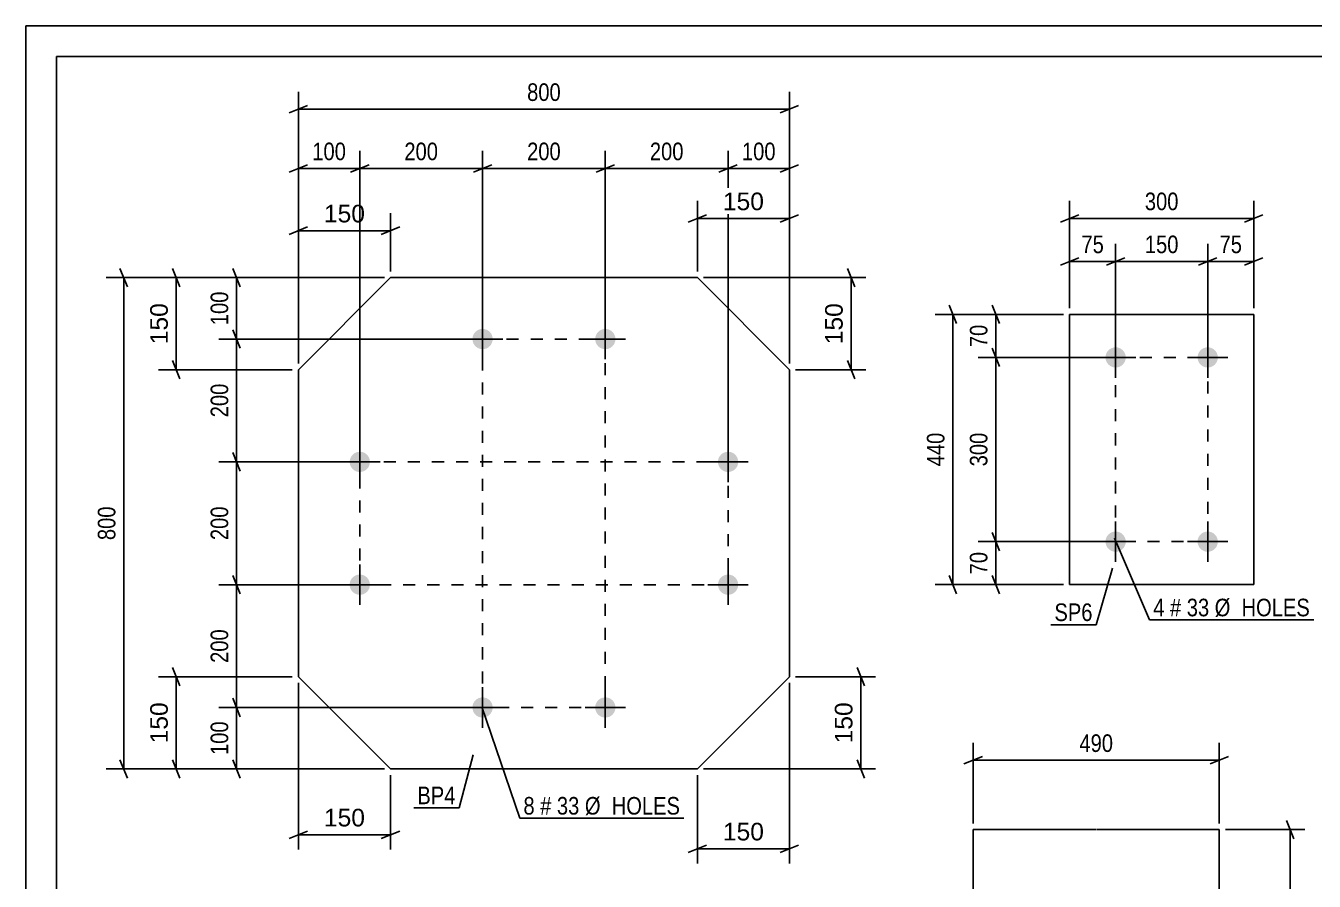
# Model space of a CAD drawing. Header units: millimetres. Extents: x 0 to 420, y 0 to 297.
# Drawn here: x 0 to 209.9, y 157.7 to 297 of the extents above; entities that cross this region are included whole.
import ezdxf

# ---------------------------------------------------------------- set-up
doc = ezdxf.new("R2010")
doc.units = ezdxf.units.MM
doc.linetypes.add('DXK_LINE_DOT2', pattern=[3.9198, 1.9599, -1.9599])
doc.styles.add('Arial', font='ARIAL.TTF', dxfattribs={"height": 0.2})
doc.styles.add('Arial Narrow', font='ARIALN.TTF', dxfattribs={"height": 0.2})

# ---------------------------------------------------------------- blocks, each defined once
blk = doc.blocks.new('Unknown-284870034-1134 - 9407')
at = {"color": 5, "linetype": 'Continuous'}
for p, q in [((420, 297), (0, 297)), ((0, 297), (0, 0)), ((0, 292), (0, 297)), ((415, 292), (5, 292)), ((5, 292), (5, 5))]:
    blk.add_line(p, q, dxfattribs=at)
blk = doc.blocks.new('Part-284870034-5072 - 5071')
at = {"color": 2, "linetype": 'Continuous'}
for p, q in [((170.06, 249.99), (170.06, 205.99)), ((170.06, 249.99), (200.06, 249.99)), ((200.06, 249.99), (200.06, 205.99)), ((170.06, 205.99), (200.06, 205.99))]:
    blk.add_line(p, q, dxfattribs=at)
blk = doc.blocks.new('Bolt-284870034-5073 - 5071')
at = {"linetype": 'Continuous'}
for points in [[(177.56, 244.64, -1), (177.56, 241.34, -1)], [(192.56, 244.64, -1), (192.56, 241.34, -1)], [(177.56, 214.64, -1), (177.56, 211.34, -1)], [(192.56, 214.64, -1), (192.56, 211.34, -1)]]:
    blk.add_hatch(color=1, dxfattribs=at).paths.add_polyline_path(points)
at = {"color": 1, "linetype": 'Continuous'}
for p, q in [((177.56, 246.29), (177.56, 239.69)), ((192.56, 246.29), (192.56, 239.69)), ((174.26, 242.99), (180.86, 242.99)), ((189.26, 242.99), (195.86, 242.99)), ((177.56, 216.29), (177.56, 209.69)), ((192.56, 216.29), (192.56, 209.69)), ((174.26, 212.99), (180.86, 212.99)), ((189.26, 212.99), (195.86, 212.99))]:
    blk.add_line(p, q, dxfattribs=at)
blk = doc.blocks.new('Part-284870034-5028 - 5027')
at = {"color": 2, "linetype": 'Continuous'}
for p, q in [((44.42, 240.98), (59.42, 255.98)), ((109.42, 255.98), (59.42, 255.98)), ((109.42, 255.98), (124.42, 240.98)), ((44.42, 190.98), (44.42, 240.98)), ((124.42, 240.98), (124.42, 190.98)), ((44.42, 190.98), (59.42, 175.98)), ((124.42, 190.98), (109.42, 175.98)), ((59.42, 175.98), (109.42, 175.98))]:
    blk.add_line(p, q, dxfattribs=at)
blk = doc.blocks.new('Bolt-284870034-5029 - 5027')
at = {"linetype": 'Continuous'}
for points in [[(74.42, 247.63, -1), (74.42, 244.33, -1)], [(94.42, 247.63, -1), (94.42, 244.33, -1)], [(54.42, 227.63, -1), (54.42, 224.33, -1)], [(114.42, 227.63, -1), (114.42, 224.33, -1)], [(54.42, 207.63, -1), (54.42, 204.33, -1)], [(114.42, 207.63, -1), (114.42, 204.33, -1)], [(74.42, 187.63, -1), (74.42, 184.33, -1)], [(94.42, 187.63, -1), (94.42, 184.33, -1)]]:
    blk.add_hatch(color=1, dxfattribs=at).paths.add_polyline_path(points)
at = {"color": 1, "linetype": 'Continuous'}
for p, q in [((74.42, 249.28), (74.42, 242.68)), ((94.42, 249.28), (94.42, 242.68)), ((71.12, 245.98), (77.72, 245.98)), ((91.12, 245.98), (97.72, 245.98)), ((54.42, 229.28), (54.42, 222.68)), ((114.42, 229.28), (114.42, 222.68)), ((51.12, 225.98), (57.72, 225.98)), ((111.12, 225.98), (117.72, 225.98)), ((54.42, 209.28), (54.42, 202.68)), ((114.42, 209.28), (114.42, 202.68)), ((51.12, 205.98), (57.72, 205.98)), ((111.12, 205.98), (117.72, 205.98)), ((74.42, 189.28), (74.42, 182.68)), ((94.42, 189.28), (94.42, 182.68)), ((71.12, 185.98), (77.72, 185.98)), ((91.12, 185.98), (97.72, 185.98))]:
    blk.add_line(p, q, dxfattribs=at)
blk = doc.blocks.new('Part-284870034-5063 - 5062')
at = {"color": 2, "linetype": 'Continuous'}
for p, q in [((154.35, 117.1), (154.35, 166.1)), ((154.35, 166.1), (174.35, 166.1)), ((174.45, 166.1), (194.45, 166.1)), ((194.45, 166.1), (194.45, 117.1)), ((174.35, 117.1), (154.35, 117.1)), ((194.45, 117.1), (174.45, 117.1))]:
    blk.add_line(p, q, dxfattribs=at)
blk = doc.blocks.new('Rectangle-284870034-6455 - 5071')
at = {"color": 1, "linetype": 'DXK_LINE_DOT2'}
blk.add_lwpolyline([(177.56, 242.99), (192.56, 242.99), (192.56, 212.99), (177.56, 212.99), (177.56, 242.99)], close=True, dxfattribs=at)
blk = doc.blocks.new('Rectangle-284870034-6221 - 5027')
at = {"color": 1, "linetype": 'DXK_LINE_DOT2'}
blk.add_lwpolyline([(74.42, 245.98), (94.42, 245.98), (94.42, 185.98), (74.42, 185.98), (74.42, 245.98)], close=True, dxfattribs=at)
blk = doc.blocks.new('Rectangle-284870034-6231 - 5027')
at = {"color": 1, "linetype": 'DXK_LINE_DOT2'}
blk.add_lwpolyline([(54.42, 225.98), (114.42, 225.98), (114.42, 205.98), (54.42, 205.98), (54.42, 225.98)], close=True, dxfattribs=at)
blk = doc.blocks.new('StraightDimension-284870034-5316 - 5071')
at = {"color": 7, "linetype": 'Continuous'}
for p, q in [((157.42, 214.49), (158.62, 211.49)), ((176.56, 212.99), (155.17, 212.99)), ((158.02, 205.99), (158.02, 212.99)), ((169.06, 205.99), (155.17, 205.99)), ((158.62, 204.49), (157.42, 207.49))]:
    blk.add_line(p, q, dxfattribs=at)
at = {"color": 0}
blk.add_wipeout([(157.27, 211.92), (153.07, 211.92), (153.07, 207.06), (157.27, 207.06)], dxfattribs=at)
at = {"color": 3, "style": 'Arial Narrow'}
blk.add_text('70', height=2.863, rotation=90.0002, dxfattribs=at).set_placement((156.67, 207.66))
blk = doc.blocks.new('StraightDimension-284870034-5314 - 5071')
at = {"color": 7, "linetype": 'Continuous'}
for p, q in [((169.06, 249.99), (155.17, 249.99)), ((157.42, 251.49), (158.62, 248.49)), ((158.02, 242.99), (158.02, 249.99)), ((158.62, 241.49), (157.42, 244.49)), ((176.56, 242.99), (155.17, 242.99))]:
    blk.add_line(p, q, dxfattribs=at)
at = {"color": 0}
blk.add_wipeout([(157.27, 248.92), (153.07, 248.92), (153.07, 244.06), (157.27, 244.06)], dxfattribs=at)
at = {"color": 3, "style": 'Arial Narrow'}
blk.add_text('70', height=2.863, rotation=90.0002, dxfattribs=at).set_placement((156.67, 244.66))
blk = doc.blocks.new('StraightDimension-284870034-5315 - 5071')
at = {"color": 7, "linetype": 'Continuous'}
for p, q in [((158.62, 241.49), (157.42, 244.49)), ((176.56, 242.99), (155.17, 242.99)), ((158.02, 212.99), (158.02, 242.99)), ((157.42, 214.49), (158.62, 211.49)), ((176.56, 212.99), (155.17, 212.99))]:
    blk.add_line(p, q, dxfattribs=at)
at = {"color": 0}
blk.add_wipeout([(157.27, 231.33), (153.07, 231.33), (153.07, 224.65), (157.27, 224.65)], dxfattribs=at)
at = {"color": 3, "style": 'Arial Narrow'}
blk.add_text('300', height=2.863, rotation=90.0002, dxfattribs=at).set_placement((156.67, 225.25))
blk = doc.blocks.new('StraightDimension-284870034-5326 - 5071')
at = {"color": 7, "linetype": 'Continuous'}
for p, q in [((169.06, 249.99), (148.17, 249.99)), ((151.62, 248.49), (150.42, 251.49)), ((151.02, 205.99), (151.02, 249.99)), ((169.06, 205.99), (148.17, 205.99)), ((150.42, 207.49), (151.62, 204.49))]:
    blk.add_line(p, q, dxfattribs=at)
at = {"color": 0}
blk.add_wipeout([(150.27, 231.33), (146.07, 231.33), (146.07, 224.65), (150.27, 224.65)], dxfattribs=at)
at = {"color": 3, "style": 'Arial Narrow'}
blk.add_text('440', height=2.863, rotation=90.0002, dxfattribs=at).set_placement((149.67, 225.25))
blk = doc.blocks.new('StraightDimension-284870034-5330 - 5071')
at = {"color": 7, "linetype": 'Continuous'}
for p, q in [((192.56, 243.99), (192.56, 261.47)), ((200.06, 250.99), (200.06, 261.47)), ((191.06, 258.02), (194.06, 259.22)), ((192.56, 258.62), (200.06, 258.62)), ((201.56, 259.22), (198.56, 258.02))]:
    blk.add_line(p, q, dxfattribs=at)
at = {"color": 0}
blk.add_wipeout([(198.74, 259.37), (198.74, 263.57), (193.89, 263.57), (193.89, 259.37)], dxfattribs=at)
at = {"color": 3, "style": 'Arial Narrow'}
blk.add_text('75', height=2.863, dxfattribs=at).set_placement((194.49, 259.97))
blk = doc.blocks.new('StraightDimension-284870034-5331 - 5071')
at = {"color": 7, "linetype": 'Continuous'}
for p, q in [((177.56, 243.99), (177.56, 261.47)), ((192.56, 243.99), (192.56, 261.47)), ((179.06, 259.22), (176.06, 258.02)), ((177.56, 258.62), (192.56, 258.62)), ((191.06, 258.02), (194.06, 259.22))]:
    blk.add_line(p, q, dxfattribs=at)
at = {"color": 0}
blk.add_wipeout([(188.41, 259.37), (188.41, 263.57), (181.72, 263.57), (181.72, 259.37)], dxfattribs=at)
at = {"color": 3, "style": 'Arial Narrow'}
blk.add_text('150', height=2.863, dxfattribs=at).set_placement((182.32, 259.97))
blk = doc.blocks.new('StraightDimension-284870034-5332 - 5071')
at = {"color": 7, "linetype": 'Continuous'}
for p, q in [((170.06, 250.99), (170.06, 261.47)), ((177.56, 243.99), (177.56, 261.47)), ((168.56, 258.02), (171.56, 259.22)), ((170.06, 258.62), (177.56, 258.62)), ((179.06, 259.22), (176.06, 258.02))]:
    blk.add_line(p, q, dxfattribs=at)
at = {"color": 0}
blk.add_wipeout([(176.24, 259.37), (176.24, 263.57), (171.39, 263.57), (171.39, 259.37)], dxfattribs=at)
at = {"color": 3, "style": 'Arial Narrow'}
blk.add_text('75', height=2.863, dxfattribs=at).set_placement((171.99, 259.97))
blk = doc.blocks.new('StraightDimension-284870034-5342 - 5071')
at = {"color": 7, "linetype": 'Continuous'}
for p, q in [((170.06, 250.99), (170.06, 268.47)), ((200.06, 250.99), (200.06, 268.47)), ((171.56, 266.22), (168.56, 265.02)), ((170.06, 265.62), (200.06, 265.62)), ((198.56, 265.02), (201.56, 266.22))]:
    blk.add_line(p, q, dxfattribs=at)
at = {"color": 0}
blk.add_wipeout([(188.41, 266.37), (188.41, 270.57), (181.72, 270.57), (181.72, 266.37)], dxfattribs=at)
at = {"color": 3, "style": 'Arial Narrow'}
blk.add_text('300', height=2.863, dxfattribs=at).set_placement((182.32, 266.97))
blk = doc.blocks.new('StraightDimension-284870034-6808 - 5027')
at = {"color": 7, "linetype": 'Continuous'}
for p, q in [((44.42, 241.98), (44.42, 266.48)), ((59.42, 256.98), (59.42, 266.48)), ((45.92, 264.23), (42.92, 263.03)), ((44.42, 263.63), (59.42, 263.63)), ((57.92, 263.03), (60.92, 264.23))]:
    blk.add_line(p, q, dxfattribs=at)
at = {"color": 0}
blk.add_wipeout([(55.85, 264.38), (55.85, 268.58), (47.98, 268.58), (47.98, 264.38)], dxfattribs=at)
at = {"color": 3, "style": 'Arial'}
blk.add_text('150', height=2.865, dxfattribs=at).set_placement((48.58, 264.98))
blk = doc.blocks.new('StraightDimension-284870034-6242 - 5027')
at = {"color": 7, "linetype": 'Continuous'}
for p, q in [((114.42, 226.98), (114.42, 276.61)), ((124.42, 241.98), (124.42, 276.61)), ((112.92, 273.16), (115.92, 274.36)), ((114.42, 273.76), (124.42, 273.76)), ((125.92, 274.36), (122.92, 273.16))]:
    blk.add_line(p, q, dxfattribs=at)
at = {"color": 0}
blk.add_wipeout([(122.76, 274.51), (122.76, 278.71), (116.08, 278.71), (116.08, 274.51)], dxfattribs=at)
at = {"color": 3, "style": 'Arial Narrow'}
blk.add_text('100', height=2.863, dxfattribs=at).set_placement((116.68, 275.11))
blk = doc.blocks.new('StraightDimension-284870034-6843 - 5027')
at = {"color": 7, "linetype": 'Continuous'}
for p, q in [((25.09, 254.48), (23.89, 257.48)), ((58.42, 255.98), (21.64, 255.98)), ((24.49, 240.98), (24.49, 255.98)), ((23.89, 242.48), (25.09, 239.48)), ((43.42, 240.98), (21.64, 240.98))]:
    blk.add_line(p, q, dxfattribs=at)
at = {"color": 0}
blk.add_wipeout([(23.74, 252.41), (19.54, 252.41), (19.54, 244.54), (23.74, 244.54)], dxfattribs=at)
at = {"color": 3, "style": 'Arial'}
blk.add_text('150', height=2.865, rotation=90.0002, dxfattribs=at).set_placement((23.14, 245.14))
blk = doc.blocks.new('StraightDimension-284870034-6284 - 5027')
at = {"color": 7, "linetype": 'Continuous'}
for p, q in [((33.73, 187.48), (34.93, 184.48)), ((73.42, 185.98), (31.48, 185.98)), ((34.33, 175.98), (34.33, 185.98)), ((34.93, 174.48), (33.73, 177.48)), ((58.42, 175.98), (31.48, 175.98))]:
    blk.add_line(p, q, dxfattribs=at)
at = {"color": 0}
blk.add_wipeout([(33.58, 184.32), (29.38, 184.32), (29.38, 177.64), (33.58, 177.64)], dxfattribs=at)
at = {"color": 3, "style": 'Arial Narrow'}
blk.add_text('100', height=2.863, rotation=90.0002, dxfattribs=at).set_placement((32.98, 178.24))
blk = doc.blocks.new('StraightDimension-284870034-6307 - 5027')
at = {"color": 7, "linetype": 'Continuous'}
for p, q in [((16.55, 254.48), (15.35, 257.48)), ((58.42, 255.98), (13.1, 255.98)), ((15.95, 175.98), (15.95, 255.98)), ((15.35, 177.48), (16.55, 174.48)), ((58.42, 175.98), (13.1, 175.98))]:
    blk.add_line(p, q, dxfattribs=at)
at = {"color": 0}
blk.add_wipeout([(15.2, 219.32), (11, 219.32), (11, 212.64), (15.2, 212.64)], dxfattribs=at)
at = {"color": 3, "style": 'Arial Narrow'}
blk.add_text('800', height=2.863, rotation=90.0002, dxfattribs=at).set_placement((14.6, 213.24))
blk = doc.blocks.new('StraightDimension-284870034-6243 - 5027')
at = {"color": 7, "linetype": 'Continuous'}
for p, q in [((94.42, 246.98), (94.42, 276.61)), ((114.42, 226.98), (114.42, 276.61)), ((95.92, 274.36), (92.92, 273.16)), ((94.42, 273.76), (114.42, 273.76)), ((112.92, 273.16), (115.92, 274.36))]:
    blk.add_line(p, q, dxfattribs=at)
at = {"color": 0}
blk.add_wipeout([(107.76, 274.51), (107.76, 278.71), (101.08, 278.71), (101.08, 274.51)], dxfattribs=at)
at = {"color": 3, "style": 'Arial Narrow'}
blk.add_text('200', height=2.863, dxfattribs=at).set_placement((101.68, 275.11))
blk = doc.blocks.new('StraightDimension-284870034-6244 - 5027')
at = {"color": 7, "linetype": 'Continuous'}
for p, q in [((74.42, 246.98), (74.42, 276.61)), ((94.42, 246.98), (94.42, 276.61)), ((75.92, 274.36), (72.92, 273.16)), ((74.42, 273.76), (94.42, 273.76)), ((92.92, 273.16), (95.92, 274.36))]:
    blk.add_line(p, q, dxfattribs=at)
at = {"color": 0}
blk.add_wipeout([(87.76, 274.51), (87.76, 278.71), (81.08, 278.71), (81.08, 274.51)], dxfattribs=at)
at = {"color": 3, "style": 'Arial Narrow'}
blk.add_text('200', height=2.863, dxfattribs=at).set_placement((81.68, 275.11))
blk = doc.blocks.new('StraightDimension-284870034-6245 - 5027')
at = {"color": 7, "linetype": 'Continuous'}
for p, q in [((54.42, 226.98), (54.42, 276.61)), ((74.42, 246.98), (74.42, 276.61)), ((55.92, 274.36), (52.92, 273.16)), ((54.42, 273.76), (74.42, 273.76)), ((72.92, 273.16), (75.92, 274.36))]:
    blk.add_line(p, q, dxfattribs=at)
at = {"color": 0}
blk.add_wipeout([(67.76, 274.51), (67.76, 278.71), (61.08, 278.71), (61.08, 274.51)], dxfattribs=at)
at = {"color": 3, "style": 'Arial Narrow'}
blk.add_text('200', height=2.863, dxfattribs=at).set_placement((61.68, 275.11))
blk = doc.blocks.new('StraightDimension-284870034-6876 - 5027')
at = {"color": 7, "linetype": 'Continuous'}
for p, q in [((124.42, 189.98), (124.42, 160.58)), ((109.42, 174.98), (109.42, 160.58)), ((110.92, 163.58), (107.92, 162.38)), ((109.42, 162.98), (124.42, 162.98)), ((122.92, 162.38), (125.92, 163.58))]:
    blk.add_line(p, q, dxfattribs=at)
at = {"color": 0}
blk.add_wipeout([(120.86, 163.73), (120.86, 167.93), (112.98, 167.93), (112.98, 163.73)], dxfattribs=at)
at = {"color": 3, "style": 'Arial'}
blk.add_text('150', height=2.865, dxfattribs=at).set_placement((113.58, 164.33))
blk = doc.blocks.new('StraightDimension-284870034-6246 - 5027')
at = {"color": 7, "linetype": 'Continuous'}
for p, q in [((44.42, 241.98), (44.42, 276.61)), ((54.42, 226.98), (54.42, 276.61)), ((42.92, 273.16), (45.92, 274.36)), ((44.42, 273.76), (54.42, 273.76)), ((55.92, 274.36), (52.92, 273.16))]:
    blk.add_line(p, q, dxfattribs=at)
at = {"color": 0}
blk.add_wipeout([(52.76, 274.51), (52.76, 278.71), (46.08, 278.71), (46.08, 274.51)], dxfattribs=at)
at = {"color": 3, "style": 'Arial Narrow'}
blk.add_text('100', height=2.863, dxfattribs=at).set_placement((46.68, 275.11))
blk = doc.blocks.new('StraightDimension-284870034-6269 - 5027')
at = {"color": 7, "linetype": 'Continuous'}
for p, q in [((44.42, 241.98), (44.42, 286.26)), ((124.42, 241.98), (124.42, 286.26)), ((45.92, 284.01), (42.92, 282.81)), ((44.42, 283.41), (124.42, 283.41)), ((122.92, 282.81), (125.92, 284.01))]:
    blk.add_line(p, q, dxfattribs=at)
at = {"color": 0}
blk.add_wipeout([(87.76, 284.16), (87.76, 288.36), (81.08, 288.36), (81.08, 284.16)], dxfattribs=at)
at = {"color": 3, "style": 'Arial Narrow'}
blk.add_text('800', height=2.863, dxfattribs=at).set_placement((81.68, 284.76))
blk = doc.blocks.new('StraightDimension-284870034-6280 - 5027')
at = {"color": 7, "linetype": 'Continuous'}
for p, q in [((33.73, 257.48), (34.93, 254.48)), ((58.42, 255.98), (31.48, 255.98)), ((34.33, 245.98), (34.33, 255.98)), ((73.42, 245.98), (31.48, 245.98)), ((34.93, 244.48), (33.73, 247.48))]:
    blk.add_line(p, q, dxfattribs=at)
at = {"color": 0}
blk.add_wipeout([(33.58, 254.32), (29.38, 254.32), (29.38, 247.64), (33.58, 247.64)], dxfattribs=at)
at = {"color": 3, "style": 'Arial Narrow'}
blk.add_text('100', height=2.863, rotation=90.0002, dxfattribs=at).set_placement((32.98, 248.24))
blk = doc.blocks.new('StraightDimension-284870034-6281 - 5027')
at = {"color": 7, "linetype": 'Continuous'}
for p, q in [((73.42, 245.98), (31.48, 245.98)), ((34.93, 244.48), (33.73, 247.48)), ((34.33, 225.98), (34.33, 245.98)), ((33.73, 227.48), (34.93, 224.48)), ((53.42, 225.98), (31.48, 225.98))]:
    blk.add_line(p, q, dxfattribs=at)
at = {"color": 0}
blk.add_wipeout([(33.58, 239.32), (29.38, 239.32), (29.38, 232.64), (33.58, 232.64)], dxfattribs=at)
at = {"color": 3, "style": 'Arial Narrow'}
blk.add_text('200', height=2.863, rotation=90.0002, dxfattribs=at).set_placement((32.98, 233.24))
blk = doc.blocks.new('StraightDimension-284870034-6282 - 5027')
at = {"color": 7, "linetype": 'Continuous'}
for p, q in [((34.93, 224.48), (33.73, 227.48)), ((53.42, 225.98), (31.48, 225.98)), ((34.33, 205.98), (34.33, 225.98)), ((53.42, 205.98), (31.48, 205.98)), ((33.73, 207.48), (34.93, 204.48))]:
    blk.add_line(p, q, dxfattribs=at)
at = {"color": 0}
blk.add_wipeout([(33.58, 219.32), (29.38, 219.32), (29.38, 212.64), (33.58, 212.64)], dxfattribs=at)
at = {"color": 3, "style": 'Arial Narrow'}
blk.add_text('200', height=2.863, rotation=90.0002, dxfattribs=at).set_placement((32.98, 213.24))
blk = doc.blocks.new('StraightDimension-284870034-6283 - 5027')
at = {"color": 7, "linetype": 'Continuous'}
for p, q in [((53.42, 205.98), (31.48, 205.98)), ((34.93, 204.48), (33.73, 207.48)), ((34.33, 185.98), (34.33, 205.98)), ((33.73, 187.48), (34.93, 184.48)), ((73.42, 185.98), (31.48, 185.98))]:
    blk.add_line(p, q, dxfattribs=at)
at = {"color": 0}
blk.add_wipeout([(33.58, 199.32), (29.38, 199.32), (29.38, 192.64), (33.58, 192.64)], dxfattribs=at)
at = {"color": 3, "style": 'Arial Narrow'}
blk.add_text('200', height=2.863, rotation=90.0002, dxfattribs=at).set_placement((32.98, 193.24))
blk = doc.blocks.new('StraightDimension-284870034-6826 - 5027')
at = {"color": 7, "linetype": 'Continuous'}
for p, q in [((109.42, 256.98), (109.42, 268.47)), ((124.42, 241.98), (124.42, 268.47)), ((110.92, 266.22), (107.92, 265.02)), ((109.42, 265.62), (124.42, 265.62)), ((122.92, 265.02), (125.92, 266.22))]:
    blk.add_line(p, q, dxfattribs=at)
at = {"color": 0}
blk.add_wipeout([(120.86, 266.37), (120.86, 270.57), (112.98, 270.57), (112.98, 266.37)], dxfattribs=at)
at = {"color": 3, "style": 'Arial'}
blk.add_text('150', height=2.865, dxfattribs=at).set_placement((113.58, 266.97))
blk = doc.blocks.new('StraightDimension-284870034-6854 - 5027')
at = {"color": 7, "linetype": 'Continuous'}
for p, q in [((25.09, 189.48), (23.89, 192.48)), ((43.42, 190.98), (21.64, 190.98)), ((24.49, 175.98), (24.49, 190.98)), ((23.89, 177.48), (25.09, 174.48)), ((58.42, 175.98), (21.64, 175.98))]:
    blk.add_line(p, q, dxfattribs=at)
at = {"color": 0}
blk.add_wipeout([(23.74, 187.41), (19.54, 187.41), (19.54, 179.54), (23.74, 179.54)], dxfattribs=at)
at = {"color": 3, "style": 'Arial'}
blk.add_text('150', height=2.865, rotation=90.0002, dxfattribs=at).set_placement((23.14, 180.14))
blk = doc.blocks.new('StraightDimension-284870034-6865 - 5027')
at = {"color": 7, "linetype": 'Continuous'}
for p, q in [((44.42, 189.98), (44.42, 162.86)), ((59.42, 174.98), (59.42, 162.86)), ((45.92, 165.86), (42.92, 164.66)), ((57.92, 164.66), (60.92, 165.86)), ((44.42, 165.26), (59.42, 165.26))]:
    blk.add_line(p, q, dxfattribs=at)
at = {"color": 0}
blk.add_wipeout([(55.85, 166.01), (55.85, 170.21), (47.98, 170.21), (47.98, 166.01)], dxfattribs=at)
at = {"color": 3, "style": 'Arial'}
blk.add_text('150', height=2.865, dxfattribs=at).set_placement((48.58, 166.61))
blk = doc.blocks.new('StraightDimension-284870034-6892 - 5027')
at = {"color": 7, "linetype": 'Continuous'}
for p, q in [((136.63, 189.48), (135.43, 192.48)), ((125.42, 190.98), (138.43, 190.98)), ((136.03, 175.98), (136.03, 190.98)), ((135.43, 177.48), (136.63, 174.48)), ((110.42, 175.98), (138.43, 175.98))]:
    blk.add_line(p, q, dxfattribs=at)
at = {"color": 0}
blk.add_wipeout([(135.28, 187.41), (131.08, 187.41), (131.08, 179.54), (135.28, 179.54)], dxfattribs=at)
at = {"color": 3, "style": 'Arial'}
blk.add_text('150', height=2.865, rotation=90.0002, dxfattribs=at).set_placement((134.68, 180.14))
blk = doc.blocks.new('StraightDimension-284870034-6903 - 5027')
at = {"color": 7, "linetype": 'Continuous'}
for p, q in [((135.05, 254.48), (133.85, 257.48)), ((110.42, 255.98), (136.85, 255.98)), ((134.45, 240.98), (134.45, 255.98)), ((133.85, 242.48), (135.05, 239.48)), ((125.42, 240.98), (136.85, 240.98))]:
    blk.add_line(p, q, dxfattribs=at)
at = {"color": 0}
blk.add_wipeout([(133.7, 252.41), (129.5, 252.41), (129.5, 244.54), (133.7, 244.54)], dxfattribs=at)
at = {"color": 3, "style": 'Arial'}
blk.add_text('150', height=2.865, rotation=90.0002, dxfattribs=at).set_placement((133.1, 245.14))
blk = doc.blocks.new('StraightDimension-284870034-5310 - 5062')
at = {"color": 7, "linetype": 'Continuous'}
for p, q in [((154.35, 167.1), (154.35, 180.24)), ((194.45, 167.1), (194.45, 180.24)), ((155.85, 177.99), (152.85, 176.79)), ((154.35, 177.39), (194.45, 177.39)), ((192.95, 176.79), (195.95, 177.99))]:
    blk.add_line(p, q, dxfattribs=at)
at = {"color": 0}
blk.add_wipeout([(177.75, 178.14), (177.75, 182.34), (171.06, 182.34), (171.06, 178.14)], dxfattribs=at)
at = {"color": 3, "style": 'Arial Narrow'}
blk.add_text('490', height=2.863, dxfattribs=at).set_placement((171.66, 178.74))
blk = doc.blocks.new('StraightDimension-284870034-5306 - 5062')
at = {"color": 7, "linetype": 'Continuous'}
for p, q in [((195.45, 166.1), (208.38, 166.1)), ((206.58, 164.6), (205.38, 167.6)), ((205.98, 117.1), (205.98, 166.1)), ((205.38, 118.6), (206.58, 115.6)), ((195.45, 117.1), (208.38, 117.1))]:
    blk.add_line(p, q, dxfattribs=at)
at = {"color": 0}
blk.add_wipeout([(205.23, 144.94), (201.03, 144.94), (201.03, 138.26), (205.23, 138.26)], dxfattribs=at)
at = {"color": 3, "style": 'Arial Narrow'}
blk.add_text('490', height=2.863, rotation=90.0002, dxfattribs=at).set_placement((204.63, 138.86))
blk = doc.blocks.new('Mark-284870034-5435 - 5071')
at = {"color": 0}
blk.add_wipeout([(185.52, 200.83), (185.52, 203.83), (183.69, 203.83), (183.69, 200.83)], dxfattribs=at)
blk.add_wipeout([(185.52, 200.83), (185.52, 203.83), (183.69, 203.83), (183.69, 200.83)], dxfattribs=at)
at = {"color": 7, "linetype": 'Continuous'}
blk.add_line((177.39, 213.53), (183.09, 200.23), dxfattribs=at)
at = {"color": 0}
blk.add_wipeout([(188.25, 200.83), (188.25, 203.83), (186.42, 203.83), (186.42, 200.83)], dxfattribs=at)
blk.add_wipeout([(188.25, 200.83), (188.25, 203.83), (186.42, 203.83), (186.42, 200.83)], dxfattribs=at)
at = {"color": 3, "style": 'Arial Narrow'}
blk.add_text('4', height=2.86, dxfattribs=at).set_placement((183.69, 200.83))
at = {"color": 0}
blk.add_wipeout([(192.8, 200.83), (192.8, 203.83), (189.15, 203.83), (189.15, 200.83)], dxfattribs=at)
blk.add_wipeout([(192.8, 200.83), (192.8, 203.83), (189.15, 203.83), (189.15, 200.83)], dxfattribs=at)
at = {"color": 3, "style": 'Arial Narrow'}
for s, height, p in [('#', 2.86, (186.42, 200.83)), ('33', 2.863, (189.15, 200.83))]:
    blk.add_text(s, height=height, dxfattribs=at).set_placement(p)
at = {"color": 0}
blk.add_wipeout([(209.23, 200.83), (209.23, 203.83), (193.7, 203.83), (193.7, 200.83)], dxfattribs=at)
blk.add_wipeout([(209.23, 200.83), (209.23, 203.83), (193.7, 203.83), (193.7, 200.83)], dxfattribs=at)
at = {"color": 7, "linetype": 'Continuous'}
blk.add_line((183.09, 200.23), (209.83, 200.23), dxfattribs=at)
at = {"color": 3, "style": 'Arial Narrow'}
blk.add_text('Ø  HOLES', height=2.863, dxfattribs=at).set_placement((193.7, 200.83))
blk = doc.blocks.new('Mark-284870034-5432 - 5071')
at = {"color": 0}
blk.add_wipeout([(173.8, 200.06), (173.8, 203.06), (167.59, 203.06), (167.59, 200.06)], dxfattribs=at)
blk.add_wipeout([(173.8, 200.06), (173.8, 203.06), (167.59, 203.06), (167.59, 200.06)], dxfattribs=at)
at = {"color": 30, "linetype": 'Continuous'}
for p in [(177.07, 208.66), (166.99, 199.46)]:
    blk.add_line(p, (174.4, 199.46), dxfattribs=at)
at = {"color": 3, "style": 'Arial Narrow'}
blk.add_text('SP6', height=2.863, dxfattribs=at).set_placement((167.59, 200.06))
blk = doc.blocks.new('Mark-284870034-6317 - 5027')
at = {"color": 0}
blk.add_wipeout([(82.91, 168.54), (82.91, 171.54), (81.08, 171.54), (81.08, 168.54)], dxfattribs=at)
blk.add_wipeout([(82.91, 168.54), (82.91, 171.54), (81.08, 171.54), (81.08, 168.54)], dxfattribs=at)
at = {"color": 7, "linetype": 'Continuous'}
blk.add_line((74.29, 186.11), (80.48, 167.94), dxfattribs=at)
at = {"color": 0}
blk.add_wipeout([(85.63, 168.54), (85.63, 171.54), (83.81, 171.54), (83.81, 168.54)], dxfattribs=at)
blk.add_wipeout([(85.63, 168.54), (85.63, 171.54), (83.81, 171.54), (83.81, 168.54)], dxfattribs=at)
at = {"color": 3, "style": 'Arial Narrow'}
blk.add_text('8', height=2.86, dxfattribs=at).set_placement((81.08, 168.54))
at = {"color": 0}
blk.add_wipeout([(90.19, 168.54), (90.19, 171.54), (86.53, 171.54), (86.53, 168.54)], dxfattribs=at)
blk.add_wipeout([(90.19, 168.54), (90.19, 171.54), (86.53, 171.54), (86.53, 168.54)], dxfattribs=at)
at = {"color": 3, "style": 'Arial Narrow'}
for s, height, p in [('#', 2.86, (83.81, 168.54)), ('33', 2.863, (86.53, 168.54))]:
    blk.add_text(s, height=height, dxfattribs=at).set_placement(p)
at = {"color": 0}
blk.add_wipeout([(106.62, 168.54), (106.62, 171.54), (91.09, 171.54), (91.09, 168.54)], dxfattribs=at)
blk.add_wipeout([(106.62, 168.54), (106.62, 171.54), (91.09, 171.54), (91.09, 168.54)], dxfattribs=at)
at = {"color": 7, "linetype": 'Continuous'}
blk.add_line((80.48, 167.94), (107.22, 167.94), dxfattribs=at)
at = {"color": 3, "style": 'Arial Narrow'}
blk.add_text('Ø  HOLES', height=2.863, dxfattribs=at).set_placement((91.09, 168.54))
blk = doc.blocks.new('Mark-284870034-6348 - 5027')
at = {"color": 0}
blk.add_wipeout([(70.01, 170.23), (70.01, 173.23), (63.8, 173.23), (63.8, 170.23)], dxfattribs=at)
blk.add_wipeout([(70.01, 170.23), (70.01, 173.23), (63.8, 173.23), (63.8, 170.23)], dxfattribs=at)
at = {"color": 30, "linetype": 'Continuous'}
for p in [(72.91, 178.27), (63.2, 169.63)]:
    blk.add_line(p, (70.61, 169.63), dxfattribs=at)
at = {"color": 3, "style": 'Arial Narrow'}
blk.add_text('BP4', height=2.863, dxfattribs=at).set_placement((63.8, 170.23))

msp = doc.modelspace()

# ---------------------------------------------------------------- block references
for name in ['Unknown-284870034-1134 - 9407', 'Part-284870034-5028 - 5027', 'Part-284870034-5072 - 5071', 'Bolt-284870034-5029 - 5027', 'Rectangle-284870034-6221 - 5027', 'Bolt-284870034-5073 - 5071', 'Rectangle-284870034-6455 - 5071', 'Rectangle-284870034-6231 - 5027', 'Part-284870034-5063 - 5062']:
    msp.add_blockref(name, (0, 0))

# ---------------------------------------------------------------- next in the draw order: block references
for name in ['StraightDimension-284870034-6242 - 5027', 'StraightDimension-284870034-6808 - 5027', 'StraightDimension-284870034-5330 - 5071', 'StraightDimension-284870034-5314 - 5071', 'StraightDimension-284870034-5316 - 5071', 'StraightDimension-284870034-6876 - 5027', 'StraightDimension-284870034-6284 - 5027', 'StraightDimension-284870034-5310 - 5062']:
    msp.add_blockref(name, (0, 0))

# ---------------------------------------------------------------- next in the draw order: block references
for name in ['StraightDimension-284870034-6243 - 5027', 'StraightDimension-284870034-6843 - 5027', 'StraightDimension-284870034-5315 - 5071', 'StraightDimension-284870034-6892 - 5027', 'Mark-284870034-6348 - 5027', 'StraightDimension-284870034-5306 - 5062']:
    msp.add_blockref(name, (0, 0))

# ---------------------------------------------------------------- next in the draw order: block references
for name in ['StraightDimension-284870034-6244 - 5027', 'StraightDimension-284870034-5331 - 5071', 'StraightDimension-284870034-6307 - 5027', 'StraightDimension-284870034-5326 - 5071', 'Mark-284870034-5435 - 5071']:
    msp.add_blockref(name, (0, 0))

# ---------------------------------------------------------------- next in the draw order: block references
for name in ['StraightDimension-284870034-6245 - 5027', 'StraightDimension-284870034-5332 - 5071', 'Mark-284870034-5432 - 5071']:
    msp.add_blockref(name, (0, 0))

# ---------------------------------------------------------------- next in the draw order: block references
for name in ['StraightDimension-284870034-6246 - 5027', 'StraightDimension-284870034-5342 - 5071']:
    msp.add_blockref(name, (0, 0))

# ---------------------------------------------------------------- next in the draw order: block references
msp.add_blockref('StraightDimension-284870034-6269 - 5027', (0, 0))

# ---------------------------------------------------------------- next in the draw order: block references
for name in ['StraightDimension-284870034-6826 - 5027', 'StraightDimension-284870034-6280 - 5027']:
    msp.add_blockref(name, (0, 0))

# ---------------------------------------------------------------- next in the draw order: block references
for name in ['StraightDimension-284870034-6903 - 5027', 'StraightDimension-284870034-6281 - 5027']:
    msp.add_blockref(name, (0, 0))

# ---------------------------------------------------------------- next in the draw order: block references
msp.add_blockref('StraightDimension-284870034-6282 - 5027', (0, 0))

# ---------------------------------------------------------------- next in the draw order: block references
msp.add_blockref('StraightDimension-284870034-6283 - 5027', (0, 0))

# ---------------------------------------------------------------- next in the draw order: block references
for name in ['StraightDimension-284870034-6854 - 5027', 'Mark-284870034-6317 - 5027']:
    msp.add_blockref(name, (0, 0))

# ---------------------------------------------------------------- next in the draw order: block references
msp.add_blockref('StraightDimension-284870034-6865 - 5027', (0, 0))

doc.saveas('drawing.dxf')
